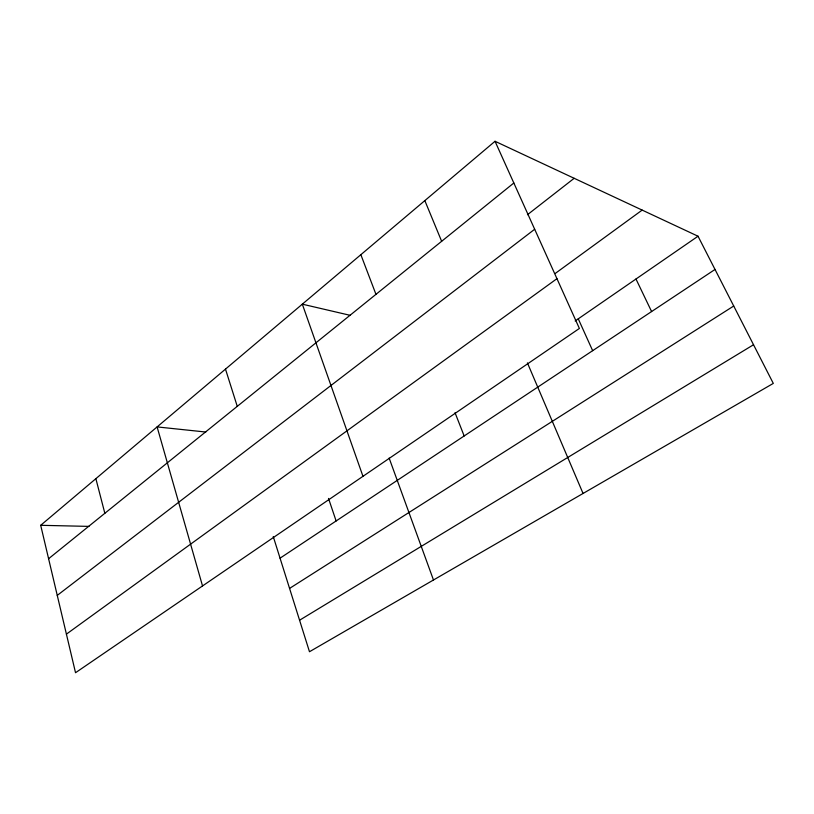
<?xml version="1.0" encoding="UTF-8"?>
<svg xmlns="http://www.w3.org/2000/svg" width="814" height="814" viewBox="0 0 814 814"><rect width="100%" height="100%" fill="white"/><g stroke="black" fill="none" stroke-linecap="round" stroke-linejoin="round"><path stroke-width="1.22" d="M495.034 141.28L579.385 328.449L75.529 672.72L40.7 525.305L495.034 141.28L698.025 236.223L773.3 383.404L309.483 651.729L273.25 536.538M48.596 558.719L513.838 182.997M527.472 214.713L574.175 178.297M57.255 595.39L534.676 229.253M555.097 273.555L642.165 210.093M66.412 634.137L556.949 278.673M575.162 320.97L698.025 236.223M280.057 558.18L715.018 269.454M289.57 588.41L733.719 306.013M299.572 620.217L753.53 344.739M40.7 525.305L88.93 526.393M205.789 432.031L157.102 426.912L202.523 585.938M350.295 315.354L302.33 304.171L362.973 476.322M635.978 279.019L651.597 311.559M578.266 318.834L592.653 350.681M527.401 362.881L583.058 493.467M424.837 200.62L441.646 241.29M455.026 412.708L464.163 435.968M360.856 254.701L375.956 294.342M389.143 458.089L433.475 579.995M328.51 498.422L336.121 520.97M225.488 369.118L237.261 406.349M95.869 478.683L104.843 513.298"/></g></svg>
